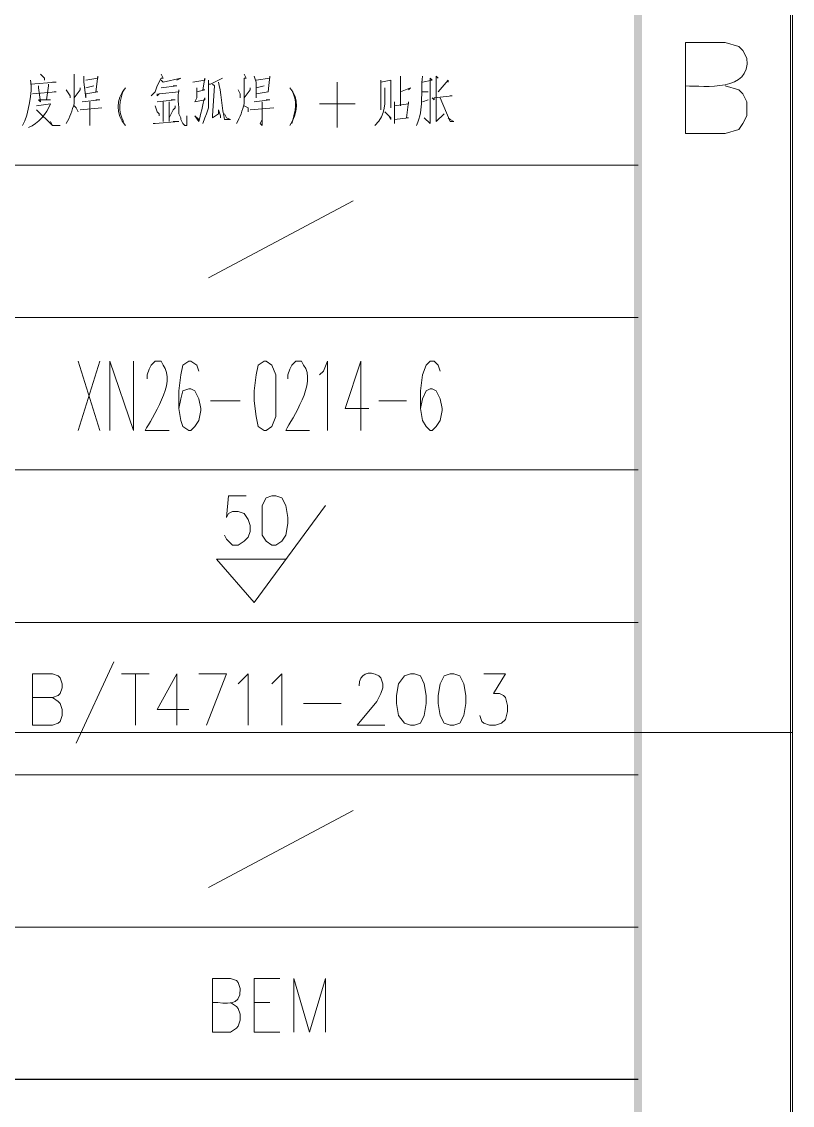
# Model space of a CAD drawing. Header units: millimetres. Extents: x 0 to 825, y 0 to 1167.
# Drawn here: x 754.4 to 824.5, y 783 to 881.5 of the extents above; entities that cross this region are included whole.
import ezdxf

# ---------------------------------------------------------------- set-up
doc = ezdxf.new("R2010")
doc.units = ezdxf.units.MM
doc.layers.add('1', color=7, linetype='Continuous')

msp = doc.modelspace()

# ---------------------------------------------------------------- hatches: boundary and pattern name
h = msp.add_hatch(color=0)
h.dxf.hatch_style = 2
h.paths.add_polyline_path([(810.861732, 13.821732), (810.141732, 1152.501732), (810.861732, 1153.221732)])
h = msp.add_hatch(color=0)
h.dxf.hatch_style = 2
h.paths.add_polyline_path([(810.141732, 14.541732), (810.861732, 13.821732), (810.141732, 1152.501732)])

# ---------------------------------------------------------------- linework, layer by layer
at = {"layer": '1', "color": 30, "lineweight": 9}
for points in [[(824.541732, 0.141732), (824.541732, 1166.901732)], [(824.541732, 816.873732), (0.141732, 816.873732)]]:
    msp.add_lwpolyline(points, dxfattribs=at)
at = {"layer": '1', "color": 0, "lineweight": 9}
for points in [[(0.321732, 0.321732), (824.361732, 0.321732), (824.361732, 1166.721732), (0.321732, 1166.721732), (0.321732, 0.321732)], [(756.141732, 876.741732), (756.501732, 876.381732), (756.501732, 876.201732)], [(760.101732, 876.561732), (760.101732, 876.021732), (760.281732, 874.581732), (760.281732, 874.941732), (761.361732, 875.121732), (761.181732, 875.121732), (761.361732, 876.561732), (761.361732, 876.381732), (760.281732, 876.201732)], [(767.121732, 876.741732), (767.301732, 876.381732), (767.121732, 876.381732), (766.761732, 875.661732), (766.581732, 875.121732), (766.221732, 874.761732)], [(767.121732, 876.201732), (767.301732, 876.021732), (768.921732, 876.381732), (768.921732, 876.381732), (768.561732, 876.201732)], [(771.441732, 876.201732), (771.441732, 875.841732), (771.441732, 875.481732), (771.441732, 874.761732), (771.441732, 874.221732), (771.441732, 873.681732), (771.261732, 873.141732), (771.081732, 872.781732), (770.901732, 872.241732)], [(772.701732, 876.381732), (771.981732, 876.021732), (771.621732, 875.841732), (771.441732, 875.841732)], [(775.581732, 876.561732), (775.761732, 876.021732), (775.761732, 874.581732), (775.761732, 874.941732), (776.841732, 875.121732), (776.841732, 875.121732), (777.021732, 876.561732), (777.021732, 876.381732), (775.761732, 876.201732)], [(787.101732, 876.201732), (787.101732, 876.021732), (787.101732, 874.401732), (787.101732, 873.501732), (787.101732, 873.681732), (787.101732, 874.041732), (787.101732, 876.021732), (788.001732, 876.201732), (788.001732, 876.201732), (788.001732, 873.681732), (788.001732, 873.861732), (788.001732, 874.041732)], [(788.901732, 876.561732), (788.901732, 876.561732), (788.901732, 873.861732)], [(790.881732, 876.021732), (791.781732, 876.201732), (791.601732, 876.381732), (791.601732, 872.601732), (791.601732, 872.421732), (791.601732, 872.241732), (791.061732, 872.781732)], [(792.141732, 876.561732), (792.321732, 876.381732), (792.141732, 876.561732), (792.141732, 872.601732), (792.141732, 872.421732), (792.861732, 873.141732)], [(793.221732, 876.201732), (793.221732, 876.021732), (793.221732, 876.201732), (792.321732, 875.121732)], [(755.241732, 875.841732), (757.581732, 876.021732), (757.581732, 876.021732), (757.221732, 876.021732)], [(755.961732, 875.661732), (755.961732, 875.481732), (756.141732, 874.221732), (755.961732, 874.401732), (757.041732, 874.401732), (756.681732, 874.401732), (756.861732, 875.661732), (756.861732, 875.841732)], [(758.481732, 875.301732), (758.841732, 874.761732), (758.841732, 874.581732)], [(759.741732, 875.481732), (759.741732, 875.301732), (759.201732, 874.581732)], [(760.281732, 875.481732), (761.001732, 875.661732)], [(767.121732, 875.481732), (768.561732, 875.661732), (768.381732, 875.661732), (768.201732, 875.661732)], [(771.801732, 875.841732), (771.981732, 875.661732), (771.801732, 872.961732), (771.801732, 872.781732), (772.341732, 873.141732), (772.341732, 873.501732), (772.521732, 872.961732), (772.521732, 872.781732)], [(774.141732, 875.301732), (774.321732, 874.941732), (774.321732, 874.761732), (774.321732, 874.581732)], [(775.221732, 875.481732), (775.221732, 875.301732), (774.681732, 874.581732)], [(775.761732, 875.481732), (776.481732, 875.661732)], [(783.141732, 876.021732), (783.141732, 871.881732)], [(788.901732, 875.121732), (789.801732, 875.481732), (789.801732, 875.481732), (789.621732, 875.301732)], [(818.421732, 875.661732), (819.681732, 875.301732), (820.041732, 874.941732), (820.401732, 874.221732), (820.401732, 872.961732), (820.041732, 872.241732), (819.681732, 871.701732), (818.421732, 871.341732), (814.821732, 871.341732)], [(755.421732, 874.941732), (757.581732, 875.121732), (757.581732, 875.121732), (757.401732, 875.121732)], [(759.921732, 874.221732), (761.541732, 874.401732), (761.361732, 874.401732), (761.181732, 874.401732)], [(760.641732, 874.221732), (760.641732, 872.061732), (760.641732, 872.241732), (760.641732, 872.601732)], [(766.761732, 874.221732), (766.761732, 874.221732), (768.381732, 874.401732), (768.201732, 874.401732), (768.021732, 874.401732)], [(767.301732, 874.221732), (767.301732, 872.421732)], [(767.841732, 874.221732), (767.841732, 872.421732)], [(775.581732, 874.221732), (777.021732, 874.401732), (776.841732, 874.401732), (776.661732, 874.401732)], [(776.301732, 874.221732), (776.301732, 872.061732), (776.121732, 872.241732), (776.301732, 872.601732)], [(788.361732, 874.221732), (788.361732, 873.861732), (788.361732, 872.241732), (788.361732, 872.601732), (789.621732, 872.781732), (789.441732, 872.781732), (789.621732, 874.221732), (789.621732, 874.041732), (788.361732, 873.861732)], [(791.421732, 875.121732), (790.881732, 875.121732)], [(790.881732, 874.221732), (791.421732, 874.401732)], [(791.781732, 874.581732), (791.961732, 874.401732), (791.961732, 874.581732), (793.581732, 874.761732), (793.581732, 874.761732), (793.401732, 874.761732)], [(792.501732, 874.581732), (793.401732, 872.421732), (793.761732, 872.421732), (793.401732, 872.601732), (793.221732, 872.781732)], [(755.781732, 873.501732), (755.781732, 873.501732), (757.221732, 872.061732), (757.941732, 872.061732), (757.761732, 872.061732), (757.221732, 872.061732), (757.041732, 872.421732)], [(759.201732, 873.861732), (759.381732, 873.681732), (759.561732, 873.321732)], [(759.741732, 873.501732), (761.721732, 873.681732)], [(766.581732, 873.861732), (766.761732, 873.321732), (766.941732, 873.141732), (766.941732, 872.961732)], [(768.381732, 873.861732), (768.381732, 873.681732), (768.201732, 873.501732), (767.841732, 872.781732)], [(774.681732, 873.861732), (775.041732, 873.681732), (775.041732, 873.321732)], [(775.221732, 873.501732), (777.381732, 873.681732)], [(781.521732, 874.041732), (784.761732, 874.041732)], [(787.461732, 873.321732), (787.821732, 872.961732), (788.001732, 872.781732), (788.001732, 872.601732), (787.821732, 872.961732)], [(766.401732, 872.241732), (766.581732, 872.241732), (768.741732, 872.421732), (768.201732, 872.421732)], [(810.501732, 868.461732), (560.841732, 868.461732)], [(810.501732, 868.461732), (560.841732, 868.461732)], [(771.441732, 858.201732), (784.581732, 865.221732)], [(810.501732, 854.601732), (560.841732, 854.601732)], [(810.501732, 854.601732), (560.841732, 854.601732)], [(759.561732, 844.341732), (761.541732, 850.641732)], [(759.561732, 850.641732), (761.541732, 844.341732)], [(762.441732, 844.341732), (762.441732, 850.641732), (764.601732, 844.341732), (764.601732, 850.641732)], [(770.541732, 849.741732), (770.361732, 850.281732), (769.821732, 850.641732), (769.641732, 850.641732), (769.101732, 850.281732), (768.921732, 849.381732), (768.741732, 847.941732), (768.741732, 846.321732), (768.921732, 845.241732), (769.101732, 844.701732), (769.641732, 844.341732), (769.821732, 844.341732), (770.181732, 844.701732), (770.541732, 845.241732), (770.721732, 846.141732), (770.721732, 846.321732), (770.541732, 847.221732), (770.181732, 847.941732), (769.821732, 848.121732), (769.641732, 848.121732), (769.101732, 847.941732), (768.921732, 847.221732), (768.741732, 846.321732)], [(776.481732, 850.641732), (775.941732, 850.281732), (775.761732, 849.381732), (775.581732, 847.941732), (775.581732, 847.041732), (775.761732, 845.601732), (775.941732, 844.701732), (776.481732, 844.341732), (776.661732, 844.341732), (777.201732, 844.701732), (777.561732, 845.601732), (777.561732, 847.041732), (777.561732, 847.941732), (777.561732, 849.381732), (777.201732, 850.281732), (776.661732, 850.641732), (776.481732, 850.641732)], [(781.521732, 849.381732), (781.881732, 849.741732), (782.241732, 850.641732), (782.241732, 844.341732)], [(785.301732, 850.641732), (783.861732, 846.321732), (786.021732, 846.321732)], [(785.301732, 850.641732), (785.301732, 844.341732)], [(792.501732, 849.741732), (792.321732, 850.281732), (791.961732, 850.641732), (791.601732, 850.641732), (791.241732, 850.281732), (790.881732, 849.381732), (790.701732, 847.941732), (790.701732, 846.321732), (790.881732, 845.241732), (791.241732, 844.701732), (791.601732, 844.341732), (791.781732, 844.341732), (792.141732, 844.701732), (792.501732, 845.241732), (792.681732, 846.141732), (792.681732, 846.321732), (792.501732, 847.221732), (792.141732, 847.941732), (791.781732, 848.121732), (791.601732, 848.121732), (791.241732, 847.941732), (790.881732, 847.221732), (790.701732, 846.321732)], [(771.621732, 847.041732), (774.321732, 847.041732)], [(786.921732, 847.041732), (789.441732, 847.041732)], [(810.501732, 840.741732), (560.841732, 840.741732)], [(810.501732, 840.741732), (560.841732, 840.741732)], [(774.861732, 838.401732), (773.241732, 838.401732), (773.061732, 836.421732), (773.241732, 836.781732), (773.601732, 836.961732), (774.141732, 836.961732), (774.681732, 836.781732), (775.041732, 836.241732), (775.221732, 835.701732), (775.221732, 835.161732), (775.041732, 834.621732), (774.681732, 834.261732), (774.141732, 833.901732), (773.601732, 833.901732), (773.241732, 834.261732), (773.061732, 834.441732), (772.881732, 834.801732)], [(777.201732, 838.401732), (776.661732, 838.221732), (776.301732, 837.501732), (776.301732, 836.421732), (776.301732, 835.881732), (776.301732, 834.801732), (776.661732, 834.261732), (777.201732, 833.901732), (777.561732, 833.901732), (778.101732, 834.261732), (778.461732, 834.801732), (778.641732, 835.881732), (778.641732, 836.421732), (778.461732, 837.501732), (778.101732, 838.221732), (777.561732, 838.401732), (777.201732, 838.401732)], [(775.581732, 828.681732), (782.061732, 837.501732)], [(778.461732, 832.641732), (772.161732, 832.641732), (775.581732, 828.681732)], [(810.501732, 826.881732), (560.841732, 826.881732)], [(810.501732, 826.881732), (560.841732, 826.881732)], [(762.801732, 823.281732), (759.381732, 815.901732)], [(755.421732, 817.521732), (755.421732, 822.201732), (757.221732, 822.201732), (757.761732, 822.021732), (757.941732, 821.841732), (758.121732, 821.301732), (758.121732, 820.941732), (757.941732, 820.401732), (757.761732, 820.221732), (757.221732, 820.041732), (755.421732, 820.041732)], [(763.521732, 822.201732), (766.041732, 822.201732)], [(764.781732, 822.201732), (764.781732, 817.521732)], [(768.561732, 822.201732), (766.761732, 818.961732), (769.641732, 818.961732)], [(768.561732, 822.201732), (768.561732, 817.521732)], [(770.541732, 822.201732), (773.061732, 822.201732), (771.261732, 817.521732)], [(774.141732, 821.301732), (774.501732, 821.661732), (775.041732, 822.201732), (775.041732, 817.521732)], [(777.201732, 821.301732), (777.561732, 821.661732), (778.101732, 822.201732), (778.101732, 817.521732)], [(789.801732, 822.201732), (789.261732, 822.021732), (788.721732, 821.301732), (788.541732, 820.221732), (788.541732, 819.501732), (788.721732, 818.421732), (789.261732, 817.701732), (789.801732, 817.521732), (790.161732, 817.521732), (790.701732, 817.701732), (791.061732, 818.421732), (791.241732, 819.501732), (791.241732, 820.221732), (791.061732, 821.301732), (790.701732, 822.021732), (790.161732, 822.201732), (789.801732, 822.201732)], [(793.401732, 822.201732), (792.861732, 822.021732), (792.501732, 821.301732), (792.321732, 820.221732), (792.321732, 819.501732), (792.501732, 818.421732), (792.861732, 817.701732), (793.401732, 817.521732), (793.761732, 817.521732), (794.301732, 817.701732), (794.661732, 818.421732), (794.841732, 819.501732), (794.841732, 820.221732), (794.661732, 821.301732), (794.301732, 822.021732), (793.761732, 822.201732), (793.401732, 822.201732)], [(796.461732, 822.201732), (798.441732, 822.201732), (797.361732, 820.401732), (797.901732, 820.401732), (798.261732, 820.221732), (798.441732, 820.041732), (798.621732, 819.321732), (798.621732, 818.781732), (798.441732, 818.061732), (798.081732, 817.701732), (797.541732, 817.521732), (797.001732, 817.521732), (796.461732, 817.701732), (796.281732, 817.881732), (796.101732, 818.421732)], [(757.221732, 820.041732), (757.761732, 819.681732), (757.941732, 819.501732), (758.121732, 818.961732), (758.121732, 818.421732), (757.941732, 817.881732), (757.761732, 817.701732), (757.221732, 817.521732), (755.421732, 817.521732)], [(780.081732, 819.501732), (783.501732, 819.501732)], [(810.501732, 813.021732), (560.841732, 813.021732)], [(810.501732, 813.021732), (560.841732, 813.021732)], [(771.441732, 802.761732), (784.581732, 809.781732)], [(810.501732, 799.161732), (560.841732, 799.161732)], [(810.501732, 799.161732), (560.841732, 799.161732)], [(775.581732, 789.621732), (775.581732, 794.481732), (777.921732, 794.481732)], [(779.181732, 789.621732), (779.181732, 794.481732), (780.621732, 789.621732), (782.061732, 794.481732), (782.061732, 789.621732)], [(773.421732, 792.321732), (773.961732, 791.961732), (774.141732, 791.781732), (774.321732, 791.241732), (774.321732, 790.701732), (774.141732, 790.161732), (773.961732, 789.981732), (773.421732, 789.621732), (771.801732, 789.621732)], [(775.581732, 792.321732), (777.021732, 792.321732)], [(775.581732, 789.621732), (777.921732, 789.621732)]]:
    msp.add_lwpolyline(points, dxfattribs=at)
at = {"layer": '1', "color": 0, "lineweight": 25}
msp.add_lwpolyline([(810.501732, 785.301732), (560.841732, 785.301732)], dxfattribs=at)
msp.add_lwpolyline([(810.501732, 785.301732), (560.841732, 785.301732)], dxfattribs=at)
at = {"layer": '1', "color": 0, "lineweight": 9}
for points, knots in [([(814.821732, 871.341732), (814.821732, 871.341732), (814.821732, 879.621732), (814.821732, 879.621732), (814.821732, 879.621732), (818.421732, 879.621732), (818.421732, 879.621732), (818.421732, 879.621732), (819.681732, 879.261732), (819.681732, 879.261732), (819.681732, 879.261732), (820.041732, 878.901732), (820.041732, 878.901732), (820.041732, 878.901732), (820.401732, 878.181732), (820.401732, 878.181732), (820.761732, 875.121732), (816.621732, 875.661732), (814.821732, 875.661732)], [0, 0, 0, 0, 1, 1, 1, 2, 2, 2, 3, 3, 3, 4, 4, 4, 5, 5, 5, 6, 6, 6, 6]), ([(759.201732, 876.741732), (759.201732, 876.741732), (759.201732, 876.381732), (759.201732, 876.381732), (759.201732, 876.381732), (759.201732, 876.381732), (759.201732, 876.381732), (759.201732, 876.381732), (759.201732, 874.761732), (759.201732, 874.761732), (759.201732, 874.761732), (759.201732, 874.401732), (759.201732, 874.401732), (759.201732, 874.401732), (759.201732, 874.041732), (759.201732, 874.041732), (759.021732, 873.501732), (758.841732, 872.781732), (758.481732, 872.241732)], [0, 0, 0, 0, 1, 1, 1, 2, 2, 2, 3, 3, 3, 4, 4, 4, 5, 5, 5, 6, 6, 6, 6]), ([(770.001732, 876.021732), (770.001732, 876.021732), (771.081732, 876.201732), (771.081732, 876.201732), (771.081732, 876.201732), (771.081732, 876.381732), (771.081732, 876.381732), (771.081732, 876.381732), (770.901732, 875.301732), (770.901732, 875.301732), (770.901732, 875.301732), (771.081732, 875.301732), (771.081732, 875.301732), (771.081732, 875.301732), (770.361732, 875.121732), (770.361732, 875.121732), (770.361732, 875.121732), (770.361732, 875.481732), (770.361732, 875.481732), (770.361732, 875.481732), (770.361732, 874.581732), (770.361732, 874.581732), (770.361732, 874.581732), (770.181732, 874.221732), (770.181732, 874.221732), (770.181732, 874.221732), (770.181732, 874.221732), (770.181732, 874.221732), (770.181732, 874.221732), (771.081732, 874.401732), (771.081732, 874.401732), (771.081732, 874.401732), (771.081732, 874.581732), (771.081732, 874.581732), (770.901732, 874.041732), (770.721732, 872.961732), (770.541732, 872.421732), (770.541732, 872.421732), (770.181732, 872.961732), (770.181732, 872.961732), (770.181732, 872.961732), (770.541732, 872.601732), (770.541732, 872.601732)], [0, 0, 0, 0, 1, 1, 1, 2, 2, 2, 3, 3, 3, 4, 4, 4, 5, 5, 5, 6, 6, 6, 7, 7, 7, 8, 8, 8, 9, 9, 9, 10, 10, 10, 11, 11, 11, 12, 12, 12, 13, 13, 13, 14, 14, 14, 14]), ([(774.681732, 876.741732), (774.681732, 876.741732), (774.861732, 876.381732), (774.861732, 876.381732), (774.861732, 876.381732), (774.681732, 876.381732), (774.681732, 876.381732), (774.681732, 876.381732), (774.681732, 874.761732), (774.681732, 874.761732), (774.681732, 874.761732), (774.681732, 874.401732), (774.681732, 874.401732), (774.681732, 874.401732), (774.681732, 874.041732), (774.681732, 874.041732), (774.501732, 873.501732), (774.321732, 872.781732), (773.961732, 872.241732)], [0, 0, 0, 0, 1, 1, 1, 2, 2, 2, 3, 3, 3, 4, 4, 4, 5, 5, 5, 6, 6, 6, 6]), ([(766.761732, 874.941732), (766.761732, 874.941732), (766.761732, 874.761732), (766.761732, 874.761732), (766.761732, 874.761732), (766.941732, 874.941732), (766.941732, 874.941732), (766.941732, 874.941732), (768.741732, 875.121732), (768.741732, 875.121732), (768.741732, 875.121732), (768.741732, 875.301732), (768.741732, 875.301732), (768.561732, 874.761732), (768.741732, 873.861732), (768.741732, 873.141732), (768.741732, 873.141732), (768.921732, 872.781732), (768.921732, 872.781732), (768.921732, 872.781732), (768.921732, 872.601732), (768.921732, 872.601732), (768.921732, 872.601732), (769.101732, 872.241732), (769.101732, 872.241732), (769.101732, 872.241732), (769.281732, 872.061732), (769.281732, 872.061732), (769.281732, 872.061732), (769.461732, 872.061732), (769.461732, 872.061732), (769.461732, 872.061732), (769.461732, 872.061732), (769.461732, 872.061732), (769.461732, 872.061732), (769.461732, 872.961732), (769.461732, 872.961732), (769.461732, 872.961732), (769.461732, 872.061732), (769.461732, 872.061732), (769.461732, 872.061732), (769.281732, 872.061732), (769.281732, 872.061732)], [0, 0, 0, 0, 1, 1, 1, 2, 2, 2, 3, 3, 3, 4, 4, 4, 5, 5, 5, 6, 6, 6, 7, 7, 7, 8, 8, 8, 9, 9, 9, 10, 10, 10, 11, 11, 11, 12, 12, 12, 13, 13, 13, 14, 14, 14, 14]), ([(772.341732, 876.021732), (772.521732, 875.301732), (772.701732, 873.501732), (772.881732, 872.601732), (772.881732, 872.601732), (773.421732, 872.601732), (773.421732, 872.601732), (773.421732, 872.601732), (773.061732, 872.781732), (773.061732, 872.781732), (773.061732, 872.781732), (772.881732, 873.141732), (772.881732, 873.141732)], [0, 0, 0, 0, 1, 1, 1, 2, 2, 2, 3, 3, 3, 4, 4, 4, 4]), ([(755.781732, 873.861732), (755.781732, 873.861732), (757.041732, 874.041732), (757.041732, 874.041732), (757.041732, 874.041732), (757.041732, 874.041732), (757.041732, 874.041732), (756.681732, 873.141732), (755.961732, 872.241732), (755.061732, 871.881732)], [0, 0, 0, 0, 1, 1, 1, 2, 2, 2, 3, 3, 3, 3]), ([(765.861732, 849.021732), (765.861732, 849.021732), (765.861732, 849.381732), (765.861732, 849.381732), (765.861732, 849.381732), (766.041732, 849.921732), (766.041732, 849.921732), (766.041732, 849.921732), (766.221732, 850.281732), (766.221732, 850.281732), (766.221732, 850.281732), (766.581732, 850.641732), (766.581732, 850.641732), (766.581732, 850.641732), (767.121732, 850.641732), (767.121732, 850.641732), (767.121732, 850.641732), (767.301732, 850.281732), (767.301732, 850.281732), (768.561732, 848.661732), (766.221732, 845.421732), (765.681732, 844.341732), (765.681732, 844.341732), (767.841732, 844.341732), (767.841732, 844.341732)], [0, 0, 0, 0, 1, 1, 1, 2, 2, 2, 3, 3, 3, 4, 4, 4, 5, 5, 5, 6, 6, 6, 7, 7, 7, 8, 8, 8, 8]), ([(778.641732, 849.021732), (778.641732, 849.021732), (778.641732, 849.381732), (778.641732, 849.381732), (778.641732, 849.381732), (778.821732, 849.921732), (778.821732, 849.921732), (778.821732, 849.921732), (779.001732, 850.281732), (779.001732, 850.281732), (779.001732, 850.281732), (779.361732, 850.641732), (779.361732, 850.641732), (779.361732, 850.641732), (779.901732, 850.641732), (779.901732, 850.641732), (779.901732, 850.641732), (780.081732, 850.281732), (780.081732, 850.281732), (781.341732, 848.661732), (779.001732, 845.421732), (778.461732, 844.341732), (778.461732, 844.341732), (780.621732, 844.341732), (780.621732, 844.341732)], [0, 0, 0, 0, 1, 1, 1, 2, 2, 2, 3, 3, 3, 4, 4, 4, 5, 5, 5, 6, 6, 6, 7, 7, 7, 8, 8, 8, 8]), ([(785.121732, 821.121732), (785.121732, 822.201732), (786.021732, 822.561732), (786.921732, 822.021732), (786.921732, 822.021732), (787.101732, 821.841732), (787.101732, 821.841732), (787.101732, 821.841732), (787.281732, 821.301732), (787.281732, 821.301732), (787.281732, 821.301732), (787.281732, 820.941732), (787.281732, 820.941732), (787.281732, 820.941732), (787.101732, 820.401732), (787.101732, 820.401732), (787.101732, 820.401732), (786.741732, 819.681732), (786.741732, 819.681732), (786.741732, 819.681732), (784.941732, 817.521732), (784.941732, 817.521732), (784.941732, 817.521732), (787.461732, 817.521732), (787.461732, 817.521732)], [0, 0, 0, 0, 1, 1, 1, 2, 2, 2, 3, 3, 3, 4, 4, 4, 5, 5, 5, 6, 6, 6, 7, 7, 7, 8, 8, 8, 8]), ([(771.801732, 789.621732), (771.801732, 789.621732), (771.801732, 794.481732), (771.801732, 794.481732), (771.801732, 794.481732), (773.421732, 794.481732), (773.421732, 794.481732), (773.421732, 794.481732), (773.961732, 794.301732), (773.961732, 794.301732), (773.961732, 794.301732), (774.141732, 794.121732), (774.141732, 794.121732), (774.141732, 794.121732), (774.321732, 793.581732), (774.321732, 793.581732), (774.321732, 791.781732), (773.061732, 792.321732), (771.801732, 792.321732)], [0, 0, 0, 0, 1, 1, 1, 2, 2, 2, 3, 3, 3, 4, 4, 4, 5, 5, 5, 6, 6, 6, 6])]:
    msp.add_open_spline(points, degree=3, knots=knots, dxfattribs=at)
for points in [[(755.241732, 876.201732), (755.421732, 875.121732), (755.061732, 873.141732), (754.521732, 872.061732)], [(790.881732, 876.561732), (790.701732, 874.941732), (791.061732, 873.681732), (790.341732, 872.061732)], [(763.881732, 872.061732), (762.981732, 873.141732), (762.981732, 874.401732), (763.881732, 875.481732)], [(763.701732, 875.301732), (763.341732, 874.401732), (763.161732, 873.321732), (763.701732, 872.421732)], [(778.821732, 872.061732), (779.541732, 873.141732), (779.721732, 874.581732), (778.821732, 875.481732)], [(779.001732, 875.301732), (779.541732, 874.221732), (779.361732, 873.501732), (779.001732, 872.241732)], [(787.461732, 875.481732), (787.461732, 874.041732), (787.641732, 873.141732), (786.561732, 872.061732)]]:
    msp.add_open_spline(points, degree=3, dxfattribs=at)

doc.saveas('drawing.dxf')
